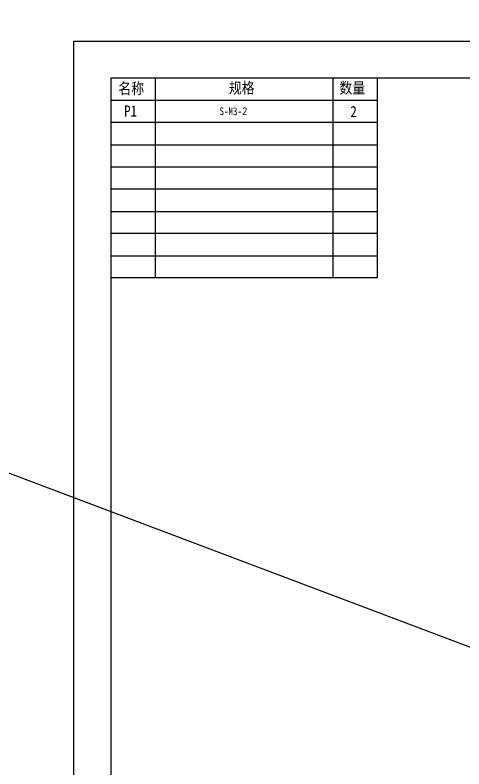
# Model space of a CAD drawing. Header units: millimetres. Extents: x -177 to 18421, y -5017 to 3255.
# Drawn here: x 6689 to 6992, y 1461 to 1971 of the extents above; entities that cross this region are included whole.
import ezdxf

# ---------------------------------------------------------------- set-up
doc = ezdxf.new("R2010")
doc.units = ezdxf.units.MM
doc.header["$LTSCALE"] = 46.255
doc.layers.get('0').update_dxf_attribs({"linetype": 'CONTINUOUS'})
doc.styles.get("Standard").update_dxf_attribs({"font": 'txt', "width": 0.85})

msp = doc.modelspace()

# ---------------------------------------------------------------- linework, layer by layer
msp.add_line((3572.303, 2835.974), (11895.066, -305.175))
at = {"color": 7, "linetype": 'Continuous'}
for p, q in [((6728.878, 1111.998), (6728.878, 1952.998)), ((6728.878, 1952.998), (7917.878, 1952.998))]:
    msp.add_line(p, q, dxfattribs=at)
at = {"color": 7, "true_color": 0xffffff}
for p, q in [((6783.878, 1927.998), (6783.878, 1882.998)), ((6903.878, 1927.998), (6903.878, 1882.998)), ((6933.878, 1927.998), (6933.878, 1882.998)), ((6783.878, 1882.998), (6783.878, 1792.998)), ((6903.878, 1882.998), (6903.878, 1792.998)), ((6933.878, 1882.998), (6933.878, 1792.998))]:
    msp.add_line(p, q, dxfattribs=at)
at = {"color": 7, "linetype": 'Continuous'}
msp.add_lwpolyline([(6753.878, 1136.998), (7892.878, 1136.998), (7892.878, 1927.998), (6753.878, 1927.998)], close=True, dxfattribs=at)
at = {"color": 7, "true_color": 0xffffff}
for points in [[(6753.878, 1912.998), (6933.878, 1912.998)], [(6933.878, 1897.998), (6753.878, 1897.998)], [(6753.878, 1882.998), (6933.878, 1882.998)], [(6753.878, 1867.998), (6933.878, 1867.998)], [(6933.878, 1852.998), (6753.878, 1852.998)], [(6753.878, 1837.998), (6933.878, 1837.998)], [(6933.878, 1822.998), (6753.878, 1822.998)], [(6753.878, 1807.998), (6933.878, 1807.998)], [(6933.878, 1792.998), (6753.878, 1792.998)]]:
    msp.add_lwpolyline(points, dxfattribs=at)

# ---------------------------------------------------------------- texts
at = {"lineweight": -3, "char_height": 7.5163, "width": 32.26492, "attachment_point": 5}
for s, insert in [('{\\fSimSun|b0|i0|c134|p54;名称}', (6767.771, 1920.581)), ('{\\fSimSun|b0|i0|c134|p54;规格}', (6842.378, 1920.89)), ('{\\fSimSun|b0|i0|c134|p54;数量}', (6917.011, 1920.911)), ('{\\fSimSun|b0|i0|c134|p54;P1}', (6767.34, 1905.776)), ('{\\fSimSun|b0|i0|c134|p54;2}', (6917.917, 1905.423))]:
    msp.add_mtext(s, dxfattribs=dict(at, insert=insert))
at = {"insert": (6836.733, 1905.545), "char_height": 5.25, "width": 100.18624, "attachment_point": 5}
msp.add_mtext('{\\fSimSun|b0|i0|c134|p54;S-M3-\\fISOCPEUR|b0|i0|c0|p34;\\W1;2}', dxfattribs=at)

doc.saveas('drawing.dxf')
